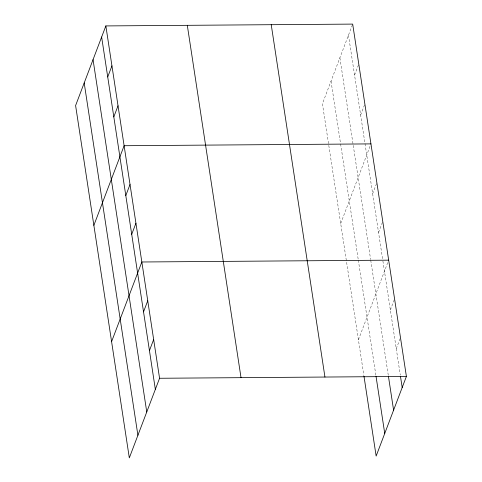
<?xml version="1.0" encoding="UTF-8"?>
<svg xmlns="http://www.w3.org/2000/svg" width="482" height="482" viewBox="0 0 482 482"><rect width="100%" height="100%" fill="white"/><g stroke="black" fill="none" stroke-linecap="round" stroke-linejoin="round"><path stroke-width="0.36" stroke-dasharray="2.41 1.81" d="M352.42 24.793L322.434 103.732L346.383 260.822M354.559 75.126L358.512 64.727M360.644 115.059L364.597 104.654M340.696 223.528L370.682 144.588M372.64 193.746L376.593 183.347M378.551 232.505L382.503 222.106M358.421 339.804L388.408 260.858M390.366 310.016L394.583 298.924M396.276 348.775L400.229 338.376M348.474 35.192L382.786 260.292M382.901 261.021L400.289 375.104M339.882 57.81L370.628 259.509M370.742 260.244L388.353 375.785M331.026 81.115L340.497 143.232M340.611 143.973L358.21 259.412M358.319 260.147L375.936 375.683M346.606 262.286L363.886 375.635"/><path stroke-width="0.72" d="M105.853 25.926L75.602 105.558L129.315 457.9L159.566 378.268L105.853 25.926L352.685 24.1L406.398 376.442L376.147 456.074L364 376.364M107.727 76.951L111.938 65.859M113.812 116.885L118.024 105.787M93.863 225.353L124.115 145.721L370.947 143.895M125.808 195.572L130.02 184.479M131.719 234.33L135.93 223.238M111.589 341.63L141.841 261.991L388.673 260.166M143.534 311.842L147.745 300.75M149.444 350.601L153.656 339.509M159.566 378.268L406.398 376.442M400.512 376.562L402.187 387.534M388.468 376.514L393.595 410.152M376.044 376.418L384.738 433.457M271.227 24.703L324.946 377.044M187.305 25.323L241.018 377.665M101.636 37.018L155.349 389.36M93.044 59.635L146.757 411.977M84.193 82.94L137.906 435.282"/></g></svg>
